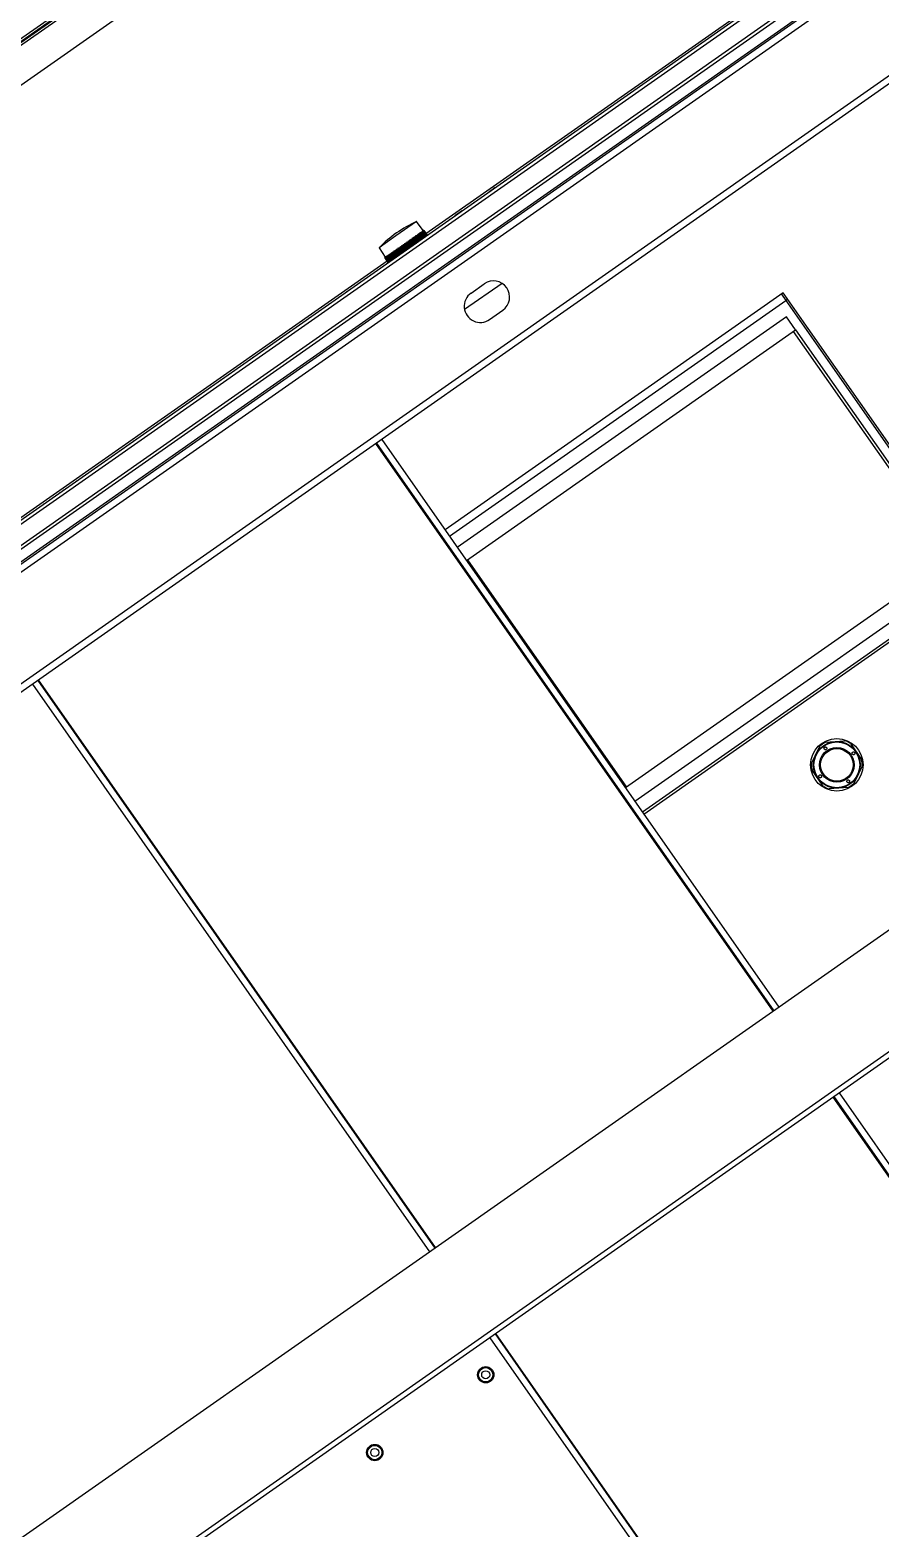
# Model space of a CAD drawing. Header units: millimetres. Extents: x 152904052 to 153933663, y 538271515 to 539240469.
# Drawn here: x 153458192 to 153458720, y 538573888 to 538574817 of the extents above; entities that cross this region are included whole.
import ezdxf

# ---------------------------------------------------------------- set-up
doc = ezdxf.new("R2010")
doc.units = ezdxf.units.MM
doc.layers.add('POWR', color=5, linetype='Continuous')

msp = doc.modelspace()

# ---------------------------------------------------------------- linework, layer by layer
at = {"layer": 'POWR', "color": 7}
for p, q in [((153459596.18, 538575472.45), (153457835.01, 538574239.26)), ((153459598.53, 538575469.09), (153457837.36, 538574235.9)), ((153459648.32, 538575434.6), (153457852.73, 538574177.32)), ((153458562.56, 538575074.4), (153457661.5, 538574443.47)), ((153458560.75, 538575071.42), (153457664.92, 538574444.16)), ((153457674.9, 538574450.65), (153458551.39, 538575064.38)), ((153457676.71, 538574450.33), (153458551.07, 538575062.57)), ((153458552.43, 538575038.49), (153457698.87, 538574440.82)), ((153457805.32, 538574243.3), (153458701.41, 538574870.88)), ((153457805.84, 538574246.22), (153458698.48, 538574871.4)), ((153458705.44, 538574860.4), (153457813.79, 538574235.92)), ((153458706.59, 538574858.76), (153457814.94, 538574234.28)), ((153458438.1, 538574690.61), (153458678.27, 538574858.77)), ((153457838.41, 538574243.11), (153458688.28, 538574838.19)), ((153458606.69, 538574807.23), (153458606.75, 538574807.15)), ((153458607.75, 538574807.97), (153458607.8, 538574807.89)), ((153458608.8, 538574808.71), (153458608.86, 538574808.63)), ((153458611.84, 538574810.84), (153458611.9, 538574810.76)), ((153458614.89, 538574812.97), (153458614.94, 538574812.89)), ((153458603.65, 538574805.1), (153458603.7, 538574805.02)), ((153458580.54, 538574788.92), (153458580.6, 538574788.84)), ((153458583.58, 538574791.05), (153458583.64, 538574790.97)), ((153458585.41, 538574792.33), (153458585.47, 538574792.25)), ((153458587.68, 538574793.92), (153458587.74, 538574793.84)), ((153458591.78, 538574796.79), (153458591.84, 538574796.71)), ((153458730.35, 538574786.83), (153457884.58, 538574194.61)), ((153458567.97, 538574780.12), (153458568.03, 538574780.04)), ((153458554.89, 538574770.96), (153458554.95, 538574770.87)), ((153458560.83, 538574775.11), (153458560.89, 538574775.03)), ((153458563.88, 538574777.25), (153458563.93, 538574777.16)), ((153458540.61, 538574760.95), (153458540.67, 538574760.87)), ((153458542.13, 538574762.02), (153458542.19, 538574761.93)), ((153458543.65, 538574763.08), (153458543.71, 538574763)), ((153458546.69, 538574765.21), (153458546.75, 538574765.13)), ((153458547.75, 538574765.95), (153458547.81, 538574765.87)), ((153458548.81, 538574766.69), (153458548.86, 538574766.61)), ((153458551.85, 538574768.82), (153458551.91, 538574768.74)), ((153458553.37, 538574769.89), (153458553.43, 538574769.81)), ((153458527.15, 538574751.52), (153458527.2, 538574751.44)), ((153458528.2, 538574752.26), (153458528.26, 538574752.18)), ((153458532.3, 538574755.13), (153458532.36, 538574755.05)), ((153458535.35, 538574757.27), (153458535.4, 538574757.18)), ((153458514.97, 538574742.99), (153458515.02, 538574742.91)), ((153458521.06, 538574747.26), (153458521.12, 538574747.18)), ((153458524.1, 538574749.39), (153458524.16, 538574749.31)), ((153458502.8, 538574734.47), (153458502.85, 538574734.39)), ((153458503.73, 538574735.12), (153458503.78, 538574735.04)), ((153458507.83, 538574737.99), (153458507.88, 538574737.91)), ((153458487.25, 538574723.58), (153458487.31, 538574723.5)), ((153458488.31, 538574724.32), (153458488.37, 538574724.24)), ((153458489.53, 538574725.18), (153458489.58, 538574725.09)), ((153458495.58, 538574729.41), (153458495.63, 538574729.33)), ((153458474.63, 538574714.74), (153458474.69, 538574714.66)), ((153458475.69, 538574715.48), (153458475.75, 538574715.4)), ((153458476.89, 538574716.33), (153458476.95, 538574716.25)), ((153458477.04, 538574716.43), (153458477.67, 538574716.87)), ((153458477.67, 538574716.87), (153458479.14, 538574717.9)), ((153458477.67, 538574716.87), (153458477.72, 538574716.79)), ((153458479.14, 538574717.9), (153458479.2, 538574717.82)), ((153458479.7, 538574718.29), (153458481.15, 538574719.31)), ((153458479.7, 538574718.29), (153458479.76, 538574718.21)), ((153458481.29, 538574719.41), (153458481.35, 538574719.32)), ((153458484.98, 538574721.99), (153458485.04, 538574721.91)), ((153458486.2, 538574722.84), (153458486.25, 538574722.76)), ((153458463.39, 538574706.87), (153458463.45, 538574706.79)), ((153458465.22, 538574708.15), (153458465.28, 538574708.07)), ((153458466.27, 538574708.89), (153458466.33, 538574708.81)), ((153458467.33, 538574709.63), (153458467.39, 538574709.55)), ((153458467.49, 538574709.74), (153458467.55, 538574709.66)), ((153458471.59, 538574712.61), (153458471.65, 538574712.53)), ((153458432.25, 538574698.04), (153458419.49, 538574689.11)), ((153458436.49, 538574692.42), (153458432.25, 538574698.04)), ((153458448.75, 538574696.61), (153458448.8, 538574696.53)), ((153458451.02, 538574698.21), (153458451.08, 538574698.12)), ((153458452.76, 538574699.43), (153458452.82, 538574699.34)), ((153458455.95, 538574701.66), (153458456.17, 538574701.82)), ((153458456.17, 538574701.82), (153458456.86, 538574702.3)), ((153458456.17, 538574701.82), (153458456.23, 538574701.73)), ((153458456.86, 538574702.3), (153458457.92, 538574703.04)), ((153458456.86, 538574702.3), (153458456.92, 538574702.22)), ((153458457.92, 538574703.04), (153458457.98, 538574702.96)), ((153458457.95, 538574703.06), (153458459.35, 538574704.04)), ((153458457.95, 538574703.06), (153458458, 538574702.98)), ((153458459.35, 538574704.04), (153458460.44, 538574704.8)), ((153458459.35, 538574704.04), (153458459.4, 538574703.96)), ((153458460.35, 538574704.74), (153458460.41, 538574704.66)), ((153458419.49, 538574689.11), (153458409.03, 538574681.78)), ((153458427.89, 538574686.4), (153458427.96, 538574686.45)), ((153458430.05, 538574683.39), (153458427.89, 538574686.4)), ((153458428.15, 538574686.59), (153458427.96, 538574686.45)), ((153458427.96, 538574686.45), (153458430.08, 538574683.42)), ((153458430.28, 538574683.56), (153458428.15, 538574686.59)), ((153458428.76, 538574687.01), (153458428.68, 538574686.95)), ((153458430.84, 538574683.95), (153458428.68, 538574686.95)), ((153458428.76, 538574687.01), (153458428.95, 538574687.14)), ((153458430.88, 538574683.98), (153458428.76, 538574687.01)), ((153458431.07, 538574684.11), (153458428.95, 538574687.14)), ((153458429.54, 538574687.56), (153458429.44, 538574687.49)), ((153458431.61, 538574684.49), (153458429.44, 538574687.49)), ((153458429.54, 538574687.56), (153458429.72, 538574687.69)), ((153458431.66, 538574684.53), (153458429.54, 538574687.56)), ((153458431.85, 538574684.66), (153458429.72, 538574687.69)), ((153458430.19, 538574688.01), (153458430.29, 538574688.09)), ((153458432.36, 538574685.01), (153458430.19, 538574688.01)), ((153458430.47, 538574688.21), (153458430.29, 538574688.09)), ((153458430.29, 538574688.09), (153458432.42, 538574685.06)), ((153458432.6, 538574685.18), (153458430.47, 538574688.21)), ((153458430.9, 538574688.51), (153458431.02, 538574688.6)), ((153458433.08, 538574685.52), (153458430.9, 538574688.51)), ((153458431.02, 538574688.6), (153458431.2, 538574688.72)), ((153458433.15, 538574685.57), (153458431.02, 538574688.6)), ((153458433.32, 538574685.69), (153458431.2, 538574688.72)), ((153458431.72, 538574689.09), (153458431.59, 538574688.99)), ((153458433.77, 538574686), (153458431.59, 538574688.99)), ((153458431.89, 538574689.2), (153458431.72, 538574689.09)), ((153458431.72, 538574689.09), (153458433.84, 538574686.05)), ((153458434.01, 538574686.17), (153458431.89, 538574689.2)), ((153458432.39, 538574689.55), (153458432.24, 538574689.45)), ((153458434.43, 538574686.46), (153458432.24, 538574689.45)), ((153458432.54, 538574689.66), (153458432.39, 538574689.55)), ((153458432.39, 538574689.55), (153458434.51, 538574686.52)), ((153458434.66, 538574686.63), (153458432.54, 538574689.66)), ((153458433.01, 538574689.99), (153458432.85, 538574689.88)), ((153458435.05, 538574686.9), (153458432.85, 538574689.88)), ((153458433.16, 538574690.09), (153458433.01, 538574689.99)), ((153458433.01, 538574689.99), (153458435.13, 538574686.96)), ((153458435.28, 538574687.06), (153458433.16, 538574690.09)), ((153458433.43, 538574690.28), (153458433.6, 538574690.4)), ((153458435.63, 538574687.3), (153458433.43, 538574690.28)), ((153458433.73, 538574690.49), (153458433.6, 538574690.4)), ((153458433.6, 538574690.4), (153458435.72, 538574687.37)), ((153458435.86, 538574687.46), (153458433.73, 538574690.49)), ((153458433.96, 538574690.65), (153458434.14, 538574690.78)), ((153458436.17, 538574687.68), (153458433.96, 538574690.65)), ((153458434.26, 538574690.87), (153458434.14, 538574690.78)), ((153458434.14, 538574690.78), (153458436.26, 538574687.75)), ((153458436.39, 538574687.84), (153458434.26, 538574690.87)), ((153458434.64, 538574691.13), (153458434.45, 538574690.99)), ((153458436.66, 538574688.02), (153458434.45, 538574690.99)), ((153458434.75, 538574691.21), (153458434.64, 538574691.13)), ((153458434.64, 538574691.13), (153458436.76, 538574688.1)), ((153458436.87, 538574688.18), (153458434.75, 538574691.21)), ((153458435.08, 538574691.44), (153458434.88, 538574691.3)), ((153458437.1, 538574688.33), (153458434.88, 538574691.3)), ((153458435.18, 538574691.51), (153458435.08, 538574691.44)), ((153458435.08, 538574691.44), (153458437.21, 538574688.41)), ((153458437.31, 538574688.48), (153458435.18, 538574691.51)), ((153458435.27, 538574691.57), (153458435.48, 538574691.72)), ((153458437.49, 538574688.61), (153458435.27, 538574691.57)), ((153458435.57, 538574691.78), (153458435.48, 538574691.72)), ((153458435.48, 538574691.72), (153458437.6, 538574688.69)), ((153458437.69, 538574688.75), (153458435.57, 538574691.78)), ((153458435.82, 538574691.96), (153458435.61, 538574691.81)), ((153458437.83, 538574688.85), (153458435.61, 538574691.81)), ((153458435.74, 538574687.5), (153458435.79, 538574687.42)), ((153458435.9, 538574692.01), (153458435.82, 538574691.96)), ((153458435.82, 538574691.96), (153458437.95, 538574688.93)), ((153458435.9, 538574692.01), (153458436.11, 538574692.16)), ((153458438.02, 538574688.98), (153458435.9, 538574692.01)), ((153458438.12, 538574689.05), (153458435.97, 538574691.91)), ((153458436.18, 538574692.21), (153458436.11, 538574692.16)), ((153458436.11, 538574692.16), (153458438.24, 538574689.13)), ((153458436.35, 538574692.33), (153458436.18, 538574692.21)), ((153458438.3, 538574689.18), (153458436.18, 538574692.21)), ((153458436.35, 538574692.33), (153458436.4, 538574692.36)), ((153458438.47, 538574689.3), (153458436.35, 538574692.33)), ((153458436.4, 538574692.36), (153458436.53, 538574692.45)), ((153458438.52, 538574689.33), (153458436.4, 538574692.36)), ((153458436.56, 538574692.47), (153458436.53, 538574692.45)), ((153458436.53, 538574692.45), (153458438.65, 538574689.42)), ((153458436.65, 538574692.53), (153458436.56, 538574692.47)), ((153458438.68, 538574689.44), (153458436.56, 538574692.47)), ((153458436.67, 538574692.55), (153458436.65, 538574692.53)), ((153458436.65, 538574692.53), (153458438.77, 538574689.5)), ((153458436.71, 538574692.58), (153458436.67, 538574692.55)), ((153458438.79, 538574689.52), (153458436.67, 538574692.55)), ((153458438.84, 538574689.55), (153458436.71, 538574692.58)), ((153458436.71, 538574692.58), (153458438.83, 538574689.55)), ((153458436.71, 538574692.58), (153458436.71, 538574692.58)), ((153458438.84, 538574689.55), (153458436.71, 538574692.58)), ((153458438.35, 538574689.21), (153458437.21, 538574690.73)), ((153458438.53, 538574689.34), (153458438.36, 538574689.56)), ((153458444.56, 538574693.68), (153458444.62, 538574693.6)), ((153458446.47, 538574695.02), (153458446.53, 538574694.94)), ((153458409.03, 538574681.78), (153458412.86, 538574675.88)), ((153458414.67, 538574677.14), (153458414.79, 538574677.23)), ((153458416.79, 538574674.11), (153458414.67, 538574677.14)), ((153458414.79, 538574677.23), (153458414.98, 538574677.36)), ((153458416.91, 538574674.19), (153458414.79, 538574677.23)), ((153458414.98, 538574677.36), (153458417.01, 538574674.27)), ((153458415.29, 538574677.58), (153458415.16, 538574677.49)), ((153458415.16, 538574677.49), (153458417.29, 538574674.46)), ((153458415.29, 538574677.58), (153458415.47, 538574677.7)), ((153458417.41, 538574674.55), (153458415.29, 538574677.58)), ((153458415.47, 538574677.7), (153458417.51, 538574674.61)), ((153458415.7, 538574677.87), (153458415.84, 538574677.96)), ((153458417.82, 538574674.84), (153458415.7, 538574677.87)), ((153458415.84, 538574677.96), (153458416.01, 538574678.08)), ((153458417.96, 538574674.93), (153458415.84, 538574677.96)), ((153458416.01, 538574678.08), (153458418.05, 538574675)), ((153458416.43, 538574678.38), (153458416.28, 538574678.27)), ((153458416.28, 538574678.27), (153458418.41, 538574675.24)), ((153458416.43, 538574678.38), (153458416.59, 538574678.49)), ((153458418.55, 538574675.35), (153458416.43, 538574678.38)), ((153458416.59, 538574678.49), (153458418.64, 538574675.41)), ((153458416.91, 538574678.71), (153458417.06, 538574678.82)), ((153458419.03, 538574675.68), (153458416.91, 538574678.71)), ((153458417.06, 538574678.82), (153458417.21, 538574678.92)), ((153458419.19, 538574675.79), (153458417.06, 538574678.82)), ((153458417.21, 538574678.92), (153458419.26, 538574675.84)), ((153458417.57, 538574679.17), (153458417.73, 538574679.29)), ((153458419.69, 538574676.14), (153458417.57, 538574679.17)), ((153458417.73, 538574679.29), (153458417.87, 538574679.38)), ((153458419.86, 538574676.26), (153458417.73, 538574679.29)), ((153458417.87, 538574679.38), (153458419.93, 538574676.31)), ((153458418.26, 538574679.66), (153458418.44, 538574679.78)), ((153458420.38, 538574676.63), (153458418.26, 538574679.66)), ((153458418.44, 538574679.78), (153458418.56, 538574679.87)), ((153458420.56, 538574676.75), (153458418.44, 538574679.78)), ((153458418.56, 538574679.87), (153458420.62, 538574676.8)), ((153458419.17, 538574680.29), (153458418.99, 538574680.17)), ((153458418.99, 538574680.17), (153458421.11, 538574677.14)), ((153458419.17, 538574680.29), (153458419.28, 538574680.37)), ((153458421.29, 538574677.26), (153458419.17, 538574680.29)), ((153458419.28, 538574680.37), (153458421.35, 538574677.3)), ((153458419.93, 538574680.83), (153458419.74, 538574680.7)), ((153458419.74, 538574680.7), (153458421.87, 538574677.67)), ((153458419.93, 538574680.83), (153458420.02, 538574680.89)), ((153458422.05, 538574677.8), (153458419.93, 538574680.83)), ((153458420.02, 538574680.89), (153458422.1, 538574677.83)), ((153458420.71, 538574681.38), (153458420.52, 538574681.24)), ((153458420.52, 538574681.24), (153458422.64, 538574678.21)), ((153458420.71, 538574681.38), (153458420.79, 538574681.43)), ((153458422.84, 538574678.35), (153458420.71, 538574681.38)), ((153458420.79, 538574681.43), (153458422.88, 538574678.37)), ((153458421.52, 538574681.94), (153458421.32, 538574681.8)), ((153458421.32, 538574681.8), (153458423.44, 538574678.77)), ((153458421.45, 538574677.5), (153458421.51, 538574677.42)), ((153458421.52, 538574681.94), (153458421.58, 538574681.98)), ((153458423.64, 538574678.91), (153458421.52, 538574681.94)), ((153458421.58, 538574681.98), (153458423.67, 538574678.93)), ((153458422.13, 538574682.37), (153458422.33, 538574682.51)), ((153458424.26, 538574679.34), (153458422.13, 538574682.37)), ((153458422.33, 538574682.51), (153458422.38, 538574682.54)), ((153458424.46, 538574679.48), (153458422.33, 538574682.51)), ((153458422.38, 538574682.54), (153458424.48, 538574679.5)), ((153458423.16, 538574683.09), (153458422.96, 538574682.95)), ((153458422.96, 538574682.95), (153458425.08, 538574679.92)), ((153458423.16, 538574683.09), (153458423.2, 538574683.11)), ((153458425.29, 538574680.06), (153458423.16, 538574683.09)), ((153458423.2, 538574683.11), (153458425.3, 538574680.07)), ((153458424, 538574683.68), (153458423.8, 538574683.54)), ((153458423.8, 538574683.54), (153458425.92, 538574680.51)), ((153458424, 538574683.68), (153458424.02, 538574683.69)), ((153458426.12, 538574680.65), (153458424, 538574683.68)), ((153458424.02, 538574683.69), (153458426.13, 538574680.65)), ((153458424.84, 538574684.27), (153458424.64, 538574684.12)), ((153458426.76, 538574681.09), (153458424.64, 538574684.12)), ((153458424.64, 538574684.12), (153458426.76, 538574681.09)), ((153458424.64, 538574684.12), (153458424.64, 538574684.12)), ((153458426.96, 538574681.24), (153458424.84, 538574684.27)), ((153458425.48, 538574684.71), (153458425.46, 538574684.7)), ((153458427.59, 538574681.68), (153458425.46, 538574684.7)), ((153458425.48, 538574684.71), (153458425.68, 538574684.86)), ((153458427.6, 538574681.68), (153458425.48, 538574684.71)), ((153458427.8, 538574681.82), (153458425.68, 538574684.86)), ((153458426.12, 538574680.65), (153458426.13, 538574680.65)), ((153458426.31, 538574685.3), (153458426.28, 538574685.27)), ((153458428.42, 538574682.25), (153458426.28, 538574685.27)), ((153458426.31, 538574685.3), (153458426.52, 538574685.44)), ((153458428.44, 538574682.27), (153458426.31, 538574685.3)), ((153458426.32, 538574680.91), (153458426.38, 538574680.83)), ((153458428.64, 538574682.41), (153458426.52, 538574685.44)), ((153458426.76, 538574681.09), (153458426.76, 538574681.09)), ((153458427.09, 538574685.84), (153458427.14, 538574685.88)), ((153458429.24, 538574682.83), (153458427.09, 538574685.84)), ((153458427.34, 538574686.02), (153458427.14, 538574685.88)), ((153458427.14, 538574685.88), (153458429.26, 538574682.85)), ((153458429.46, 538574682.99), (153458427.34, 538574686.02)), ((153458428.59, 538574682.5), (153458428.65, 538574682.42)), ((153458430.87, 538574684.09), (153458430.92, 538574684.01)), ((153458432.69, 538574685.37), (153458432.75, 538574685.29)), ((153457897.12, 538574311.81), (153458414.02, 538574673.75)), ((153458408.89, 538574668.7), (153458408.95, 538574668.62)), ((153458411.16, 538574670.29), (153458411.22, 538574670.21)), ((153458412.65, 538574675.73), (153458412.64, 538574675.72)), ((153458414.76, 538574672.69), (153458412.64, 538574675.72)), ((153458412.64, 538574675.72), (153458412.64, 538574675.72)), ((153458412.64, 538574675.72), (153458414.76, 538574672.69)), ((153458414.76, 538574672.69), (153458412.64, 538574675.72)), ((153458412.64, 538574675.72), (153458412.64, 538574675.72)), ((153458412.65, 538574675.73), (153458412.7, 538574675.76)), ((153458414.77, 538574672.7), (153458412.65, 538574675.73)), ((153458412.72, 538574675.78), (153458412.7, 538574675.76)), ((153458412.7, 538574675.76), (153458414.82, 538574672.73)), ((153458412.72, 538574675.78), (153458412.81, 538574675.84)), ((153458414.84, 538574672.75), (153458412.72, 538574675.78)), ((153458412.85, 538574675.87), (153458412.81, 538574675.84)), ((153458412.81, 538574675.84), (153458414.93, 538574672.81)), ((153458412.85, 538574675.87), (153458412.98, 538574675.96)), ((153458414.97, 538574672.84), (153458412.85, 538574675.87)), ((153458412.86, 538574671.48), (153458412.92, 538574671.4)), ((153458412.98, 538574675.96), (153458413.03, 538574676)), ((153458415.11, 538574672.93), (153458412.98, 538574675.96)), ((153458413.03, 538574676), (153458413.21, 538574676.12)), ((153458415.16, 538574672.97), (153458413.03, 538574676)), ((153458413.21, 538574676.12), (153458413.28, 538574676.17)), ((153458415.33, 538574673.09), (153458413.21, 538574676.12)), ((153458413.28, 538574676.17), (153458413.49, 538574676.32)), ((153458415.4, 538574673.14), (153458413.28, 538574676.17)), ((153458413.49, 538574676.32), (153458415.51, 538574673.22)), ((153458413.57, 538574676.38), (153458413.5, 538574676.32)), ((153458413.5, 538574676.32), (153458415.62, 538574673.29)), ((153458413.57, 538574676.38), (153458413.79, 538574676.52)), ((153458415.7, 538574673.35), (153458413.57, 538574676.38)), ((153458413.79, 538574676.52), (153458415.76, 538574673.5)), ((153458413.83, 538574672.16), (153458413.88, 538574672.08)), ((153458413.84, 538574676.56), (153458413.93, 538574676.62)), ((153458415.96, 538574673.53), (153458413.84, 538574676.56)), ((153458413.93, 538574676.62), (153458414.13, 538574676.77)), ((153458416.05, 538574673.59), (153458413.93, 538574676.62)), ((153458414.1, 538574674.86), (153458415.27, 538574673.05)), ((153458414.13, 538574676.77), (153458416.16, 538574673.67)), ((153458414.33, 538574676.91), (153458414.23, 538574676.83)), ((153458414.23, 538574676.83), (153458416.35, 538574673.8)), ((153458414.33, 538574676.91), (153458414.53, 538574677.04)), ((153458416.45, 538574673.88), (153458414.33, 538574676.91)), ((153458414.53, 538574677.04), (153458416.56, 538574673.95)), ((153458414.8, 538574673.37), (153458415.09, 538574672.92)), ((153458395.04, 538574659), (153458395.1, 538574658.92)), ((153458401.75, 538574663.7), (153458401.81, 538574663.62)), ((153458402.85, 538574664.47), (153458402.91, 538574664.39)), ((153458403.96, 538574665.24), (153458404.01, 538574665.16)), ((153458404.92, 538574665.92), (153458404.98, 538574665.84)), ((153458406.62, 538574667.11), (153458406.68, 538574667.03)), ((153458485.31, 538574659.72), (153458462.05, 538574643.43)), ((153458466.1, 538574653.68), (153458474.29, 538574659.42)), ((153458382.97, 538574650.54), (153458383.02, 538574650.46)), ((153458384.07, 538574651.32), (153458384.13, 538574651.24)), ((153458387.95, 538574654.03), (153458388.01, 538574653.95)), ((153458389.01, 538574654.77), (153458389.06, 538574654.69)), ((153458390.06, 538574655.51), (153458390.12, 538574655.43)), ((153458391.28, 538574656.37), (153458391.34, 538574656.28)), ((153458392.97, 538574657.55), (153458393.03, 538574657.47)), ((153458393.94, 538574658.23), (153458394, 538574658.15)), ((153458659.79, 538574653.8), (153458449.97, 538574506.88)), ((153458658.64, 538574653), (153458661.4, 538574649.07)), ((153458783.11, 538574477.69), (153458659.79, 538574653.8)), ((153458662.54, 538574649.87), (153458661.4, 538574649.07)), ((153458369.12, 538574640.85), (153458369.18, 538574640.77)), ((153458376.26, 538574645.85), (153458376.32, 538574645.77)), ((153458452.72, 538574502.95), (153458661.4, 538574649.07)), ((153458477.57, 538574637.3), (153458485.76, 538574643.04)), ((153458661.4, 538574649.07), (153458781.16, 538574478.03)), ((153458356.38, 538574631.92), (153458356.43, 538574631.84)), ((153458361.98, 538574635.84), (153458362.04, 538574635.76)), ((153458661.71, 538574639.03), (153458457.54, 538574496.07)), ((153458463.27, 538574487.88), (153458667.45, 538574630.84)), ((153458667.45, 538574630.84), (153458661.71, 538574639.03)), ((153458667.45, 538574630.84), (153458766.1, 538574489.95)), ((153458344.21, 538574623.4), (153458344.26, 538574623.32)), ((153458347.05, 538574625.39), (153458347.1, 538574625.3)), ((153458349.32, 538574626.98), (153458349.38, 538574626.9)), ((153458350.38, 538574627.72), (153458350.43, 538574627.64)), ((153458351.43, 538574628.46), (153458351.49, 538574628.38)), ((153458352.67, 538574629.32), (153458352.72, 538574629.24)), ((153458354.27, 538574630.44), (153458354.32, 538574630.36)), ((153458764.79, 538574489.03), (153458666.14, 538574629.92)), ((153458329.35, 538574612.99), (153458329.41, 538574612.91)), ((153458330.41, 538574613.73), (153458330.46, 538574613.65)), ((153458331.88, 538574614.77), (153458331.94, 538574614.68)), ((153458336.49, 538574618), (153458336.55, 538574617.91)), ((153458327.33, 538574611.58), (153458327.39, 538574611.5)), ((153458304.53, 538574595.61), (153458304.59, 538574595.53)), ((153458305.5, 538574596.29), (153458305.55, 538574596.2)), ((153458307.19, 538574597.47), (153458307.25, 538574597.39)), ((153458310.52, 538574599.81), (153458310.58, 538574599.72)), ((153458313.43, 538574601.85), (153458313.49, 538574601.76)), ((153458289.58, 538574585.14), (153458289.64, 538574585.06)), ((153458294.51, 538574588.6), (153458294.57, 538574588.51)), ((153458295.62, 538574589.37), (153458295.68, 538574589.29)), ((153458296.72, 538574590.14), (153458296.78, 538574590.06)), ((153458282.44, 538574580.14), (153458282.49, 538574580.05)), ((153458283.54, 538574580.91), (153458283.6, 538574580.83)), ((153458284.64, 538574581.68), (153458284.7, 538574581.6)), ((153458287.31, 538574583.55), (153458287.36, 538574583.47)), ((153458270.53, 538574571.8), (153458270.59, 538574571.72)), ((153458271.59, 538574572.54), (153458271.64, 538574572.46)), ((153458272.64, 538574573.28), (153458272.7, 538574573.2)), ((153458249.08, 538574556.78), (153458249.14, 538574556.7)), ((153458250.43, 538574557.72), (153458250.48, 538574557.64)), ((153458251.48, 538574558.46), (153458251.54, 538574558.38)), ((153458252.54, 538574559.2), (153458252.6, 538574559.11)), ((153458253.05, 538574559.56), (153458253.11, 538574559.48)), ((153458254.11, 538574560.3), (153458254.17, 538574560.22)), ((153458255.33, 538574561.15), (153458255.38, 538574561.07)), ((153458257.02, 538574562.34), (153458257.08, 538574562.25)), ((153458653.4, 538574208.51), (153458406.99, 538574560.41)), ((153458407.4, 538574560.7), (153458653.81, 538574208.79)), ((153458410.68, 538574562.99), (153458657.08, 538574211.09)), ((153458236.82, 538574548.19), (153458236.88, 538574548.1)), ((153458238.51, 538574549.37), (153458238.57, 538574549.29)), ((153458239.48, 538574550.05), (153458239.54, 538574549.97)), ((153458248.12, 538574556.1), (153458248.17, 538574556.02)), ((153458227.4, 538574541.59), (153458227.46, 538574541.51)), ((153458230.58, 538574543.82), (153458230.63, 538574543.73)), ((153458232.27, 538574545), (153458232.33, 538574544.92)), ((153458234.54, 538574546.6), (153458234.6, 538574546.51)), ((153458210.69, 538574529.89), (153458210.75, 538574529.81)), ((153458213.6, 538574531.93), (153458213.66, 538574531.85)), ((153458214.66, 538574532.67), (153458214.72, 538574532.59)), ((153458215.72, 538574533.41), (153458215.77, 538574533.33)), ((153458216.93, 538574534.26), (153458216.99, 538574534.18)), ((153458218.63, 538574535.45), (153458218.69, 538574535.37)), ((153458221.8, 538574537.67), (153458221.86, 538574537.59)), ((153458195.83, 538574519.48), (153458195.89, 538574519.4)), ((153458200.77, 538574522.94), (153458200.82, 538574522.86)), ((153458201.92, 538574523.74), (153458201.97, 538574523.66)), ((153458207.52, 538574527.67), (153458207.57, 538574527.58)), ((153458463.97, 538574488.37), (153458562.62, 538574347.47)), ((153458766.1, 538574489.95), (153458561.93, 538574346.98)), ((153458567.66, 538574338.79), (153458771.84, 538574481.76)), ((153458781.16, 538574478.03), (153458572.48, 538574331.91)), ((153458573.28, 538574330.76), (153458783.11, 538574477.69)), ((153458976.35, 538574434.64), (153458131.8, 538573843.28)), ((153458194.01, 538574411.28), (153458440.42, 538574059.38)), ((153458197.29, 538574413.58), (153458443.69, 538574061.67)), ((153458444.1, 538574061.96), (153458197.7, 538574413.86)), ((153459011.85, 538574383.93), (153458167.31, 538573792.58)), ((153459013.63, 538574381.39), (153458169.09, 538573790.04)), ((153458677.34, 538574362.06), (153458682.47, 538574372.87)), ((153458685.88, 538574375.22), (153458697.8, 538574376.18)), ((153458701.54, 538574374.4), (153458708.33, 538574364.56)), ((153458684.46, 538574348.09), (153458677.67, 538574357.93)), ((153458708.67, 538574360.43), (153458703.54, 538574349.62)), ((153458700.13, 538574347.27), (153458688.21, 538574346.31)), ((153458694.37, 538574157.84), (153458881.01, 538573891.29)), ((153458877.32, 538573888.71), (153458690.68, 538574155.26)), ((153458691.09, 538574155.55), (153458877.73, 538573889)), ((153458668.03, 538573742.16), (153458481.39, 538574008.71)), ((153458477.7, 538574006.13), (153458664.34, 538573739.58)), ((153458480.98, 538574008.43), (153458667.62, 538573741.87))]:
    msp.add_line(p, q, dxfattribs=at)
for centre, radius in [((153458693, 538574361.24), 16.25), ((153458693, 538574361.24), 14.5), ((153458693, 538574361.24), 14.21), ((153458693, 538574361.24), 10.79), ((153458693, 538574361.24), 10.09), ((153458475.19, 538573983.13), 5.06), ((153458475.19, 538573983.13), 4.44), ((153458475.19, 538573983.13), 2.5), ((153458406.38, 538573934.95), 5.06), ((153458406.38, 538573934.95), 4.44), ((153458406.38, 538573934.95), 2.5)]:
    msp.add_circle(centre, radius, dxfattribs=at)
for centre, radius, start, end in [((153458465.81, 538574625.42), 80, 114.79969, 125.00603), ((153458465.81, 538574625.42), 80, 125.00603, 135.21239), ((153458480.02, 538574651.23), 10, 304.99999, 124.99999), ((153458471.83, 538574645.49), 10, 124.99999, 304.99999), ((153458693, 538574361.24), 15.68, 117.0092, 132.18946), ((153458693, 538574361.24), 15.68, 57.0092, 72.18946), ((153458693, 538574361.24), 15.68, 177.00919, 192.18945), ((153458693, 538574361.24), 15.68, 357.00919, 12.18945), ((153458693, 538574361.24), 15.68, 237.0092, 252.18946), ((153458693, 538574361.24), 15.68, 297.0092, 312.18946)]:
    msp.add_arc(centre, radius, start, end, dxfattribs=at)
for points, knots in [([(153458685.81, 538574372.3), (153458685.74, 538574372.29), (153458685.61, 538574372.26), (153458685.42, 538574372.15), (153458685.28, 538574372), (153458685.16, 538574371.8), (153458685.09, 538574371.52), (153458685.13, 538574371.2), (153458685.29, 538574370.88), (153458685.56, 538574370.67), (153458685.87, 538574370.59), (153458686.12, 538574370.61), (153458686.34, 538574370.7), (153458686.53, 538574370.83), (153458686.67, 538574370.99), (153458686.79, 538574371.2), (153458686.84, 538574371.48), (153458686.77, 538574371.79), (153458686.56, 538574372.09), (153458686.26, 538574372.27), (153458685.98, 538574372.32), (153458685.84, 538574372.31), (153458685.81, 538574372.3)], [0, 0, 0, 0, 0.032752, 0.06566, 0.096359, 0.128239, 0.178564, 0.249759, 0.323184, 0.410832, 0.464034, 0.505856, 0.540618, 0.575489, 0.608047, 0.643003, 0.696435, 0.769015, 0.843405, 0.93108, 0.98189, 1, 1, 1, 1]), ([(153458703.7, 538574369.17), (153458703.58, 538574369.2), (153458703.31, 538574369.27), (153458702.95, 538574369.17), (153458702.66, 538574368.96), (153458702.5, 538574368.68), (153458702.46, 538574368.39), (153458702.51, 538574368.13), (153458702.62, 538574367.91), (153458702.77, 538574367.73), (153458702.96, 538574367.59), (153458703.22, 538574367.5), (153458703.54, 538574367.5), (153458703.87, 538574367.66), (153458704.11, 538574367.93), (153458704.21, 538574368.25), (153458704.22, 538574368.52), (153458704.15, 538574368.75), (153458704.03, 538574368.94), (153458703.88, 538574369.08), (153458703.76, 538574369.14), (153458703.7, 538574369.17)], [0, 0, 0, 0, 0.0672662, 0.1456476, 0.2259598, 0.2945474, 0.3443662, 0.3835245, 0.4229393, 0.4567117, 0.4897052, 0.5361126, 0.5989629, 0.6814487, 0.7649929, 0.8246243, 0.8679071, 0.9020424, 0.9363559, 0.9669475, 1, 1, 1, 1]), ([(153458683.04, 538574354.89), (153458682.95, 538574354.93), (153458682.74, 538574355.01), (153458682.4, 538574354.97), (153458682.07, 538574354.78), (153458681.86, 538574354.48), (153458681.78, 538574354.16), (153458681.8, 538574353.91), (153458681.88, 538574353.69), (153458682.01, 538574353.51), (153458682.18, 538574353.37), (153458682.42, 538574353.26), (153458682.75, 538574353.23), (153458683.1, 538574353.33), (153458683.38, 538574353.57), (153458683.52, 538574353.86), (153458683.54, 538574354.14), (153458683.49, 538574354.39), (153458683.37, 538574354.61), (153458683.22, 538574354.78), (153458683.1, 538574354.85), (153458683.04, 538574354.89)], [0, 0, 0, 0, 0.0522296, 0.1192148, 0.2044654, 0.2903646, 0.3432844, 0.3835814, 0.4161898, 0.448914, 0.4793535, 0.5214007, 0.5803525, 0.661164, 0.7433981, 0.8083834, 0.8562705, 0.8942785, 0.9325084, 0.9658413, 1, 1, 1, 1]), ([(153458700.04, 538574351.88), (153458699.97, 538574351.88), (153458699.82, 538574351.86), (153458699.6, 538574351.76), (153458699.43, 538574351.61), (153458699.28, 538574351.43), (153458699.19, 538574351.18), (153458699.18, 538574350.87), (153458699.31, 538574350.55), (153458699.58, 538574350.3), (153458699.88, 538574350.18), (153458700.15, 538574350.17), (153458700.39, 538574350.23), (153458700.58, 538574350.34), (153458700.73, 538574350.49), (153458700.84, 538574350.69), (153458700.91, 538574350.97), (153458700.88, 538574351.29), (153458700.71, 538574351.61), (153458700.43, 538574351.85), (153458700.16, 538574351.87), (153458700.04, 538574351.88)], [0, 0, 0, 0, 0.037655, 0.075529, 0.109622, 0.142408, 0.18759, 0.24856, 0.329431, 0.41155, 0.474655, 0.51947, 0.554483, 0.589706, 0.620506, 0.652427, 0.702904, 0.774298, 0.847915, 0.935622, 1, 1, 1, 1])]:
    msp.add_open_spline(points, degree=3, knots=knots, dxfattribs=at)

doc.saveas('drawing.dxf')
